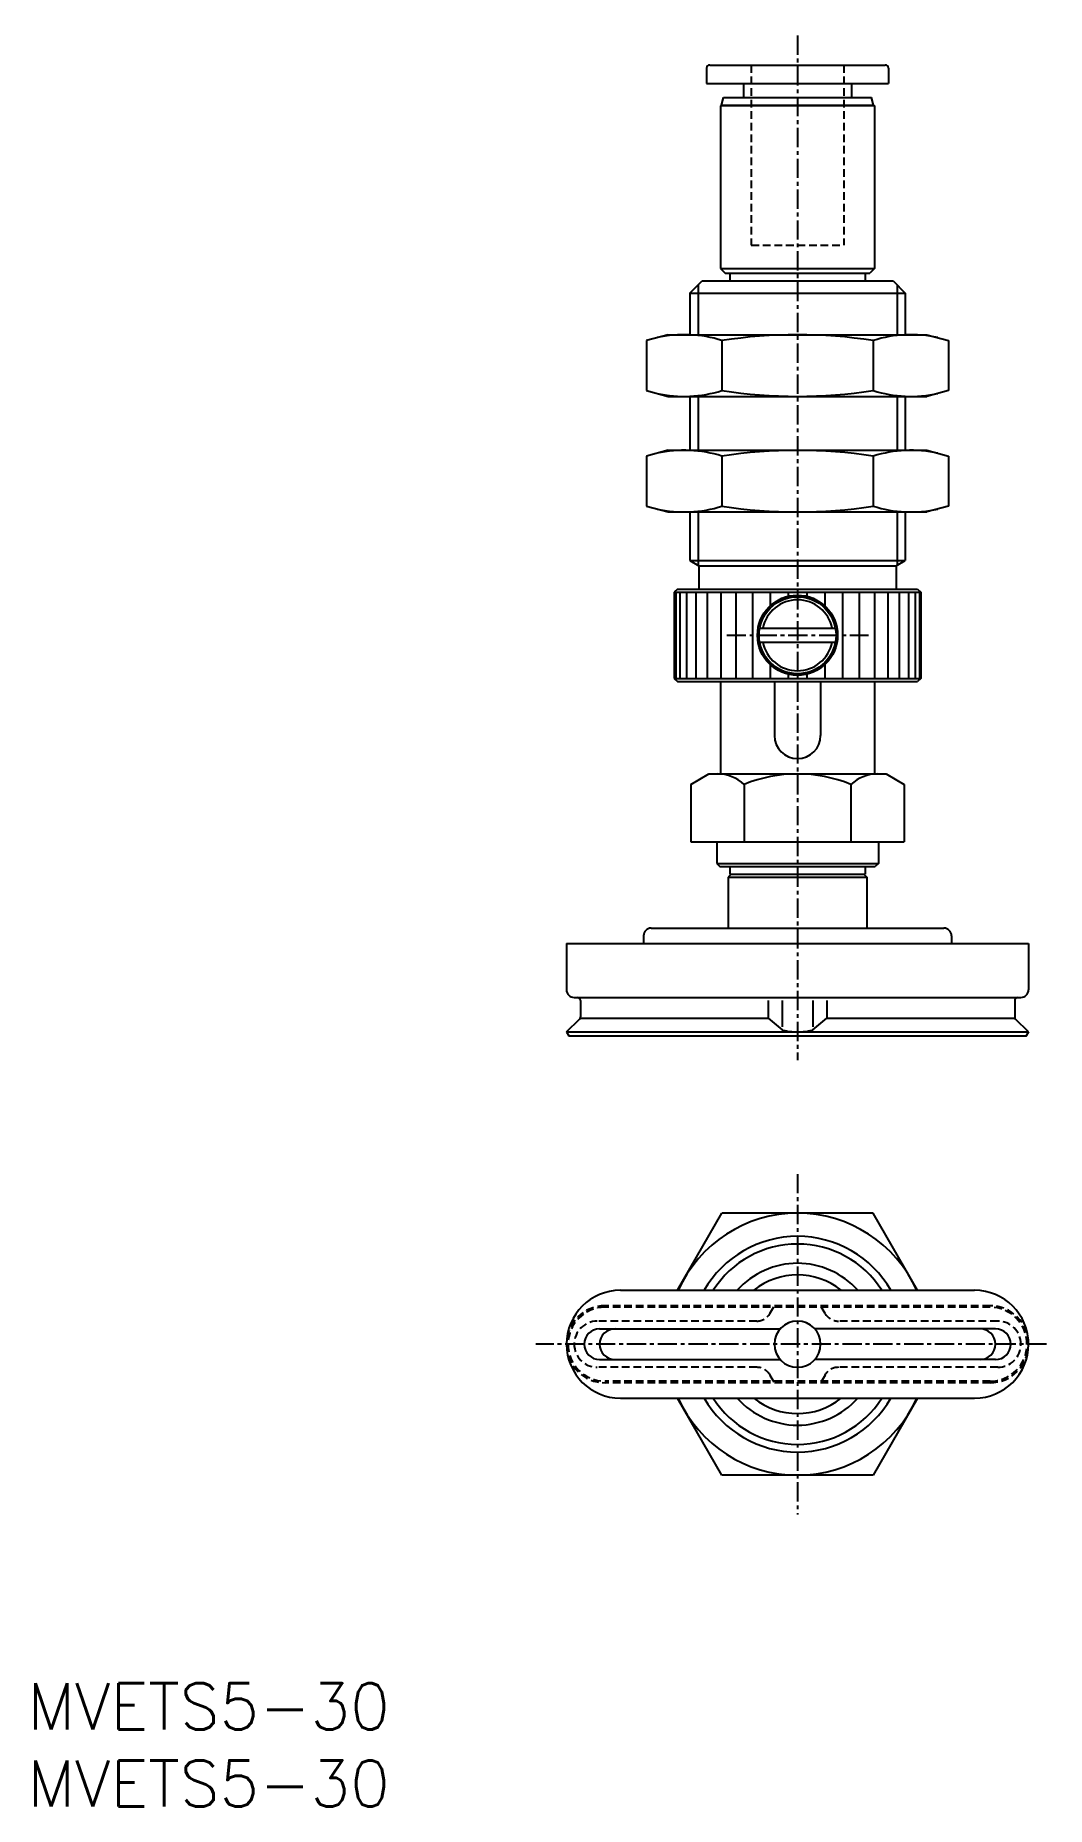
# Model space of a CAD drawing. Extents: x 1 to 66, y 0 to 115.
import ezdxf

# ---------------------------------------------------------------- set-up
doc = ezdxf.new("R2010")
doc.units = 0
doc.linetypes.add('CENTER', pattern=[2, 1.25, -0.25, 0.25, -0.25])
doc.linetypes.add('DASHED', pattern=[0.75, 0.5, -0.25])
doc.layers.get('0').update_dxf_attribs({"linetype": 'CONTINUOUS'})
doc.layers.add('CENTER', color=1, linetype='CENTER')
doc.styles.get("Standard").update_dxf_attribs({"font": 'txt.shx'})

# ---------------------------------------------------------------- blocks, each defined once
blk = doc.blocks.new('*U30')
at = {"color": 7, "linetype": 'CONTINUOUS'}
blk.add_text('MVETS5-30', height=3, dxfattribs=at).set_placement((0, 0))
blk = doc.blocks.new('*U31')
at = {"color": 7, "linetype": 'CONTINUOUS'}
blk.add_text('MVETS5-30', height=3, dxfattribs=at).set_placement((0, 5))

msp = doc.modelspace()

# ---------------------------------------------------------------- linework, layer by layer
at = {"color": 7, "linetype": 'CONTINUOUS'}
for p, q in [((44.1, 112.8), (44.1, 111.8)), ((44.3, 113), (55.7, 113)), ((55.9, 112.8), (55.9, 111.8)), ((44.1, 111.8), (55.9, 111.8)), ((46.5, 111.8), (46.5, 110.9)), ((53.5, 111.8), (53.5, 110.9)), ((45.07, 110.4), (45, 110.36)), ((45, 110.36), (45, 99.8)), ((55, 110.36), (45, 110.36)), ((45.07, 110.4), (45.2, 110.9)), ((45.07, 110.4), (54.93, 110.4)), ((45.2, 110.9), (54.8, 110.9)), ((54.93, 110.4), (54.8, 110.9)), ((54.93, 110.4), (55, 110.36)), ((55, 110.36), (55, 99.8)), ((43, 98.2), (43.8, 99)), ((43.8, 99), (56.2, 99)), ((45, 99.8), (45.3, 99.5)), ((45, 99.8), (55, 99.8)), ((45.3, 99.5), (54.7, 99.5)), ((45.6, 99.5), (45.6, 99)), ((54.4, 99.5), (54.4, 99)), ((55, 99.8), (54.7, 99.5)), ((56.2, 99), (57, 98.2)), ((43, 98.2), (57, 98.2)), ((43, 98.2), (43, 95.5)), ((43.54, 98.74), (43.54, 95.5)), ((56.46, 98.74), (56.46, 95.5)), ((57, 98.2), (57, 95.5)), ((41.6, 95.5), (40.19, 95.12)), ((41.6, 95.5), (58.4, 95.5)), ((58.4, 95.5), (59.81, 95.12)), ((40.19, 95.12), (40.19, 91.88)), ((45.09, 95.12), (45.09, 91.88)), ((54.91, 95.12), (54.91, 91.88)), ((59.81, 95.12), (59.81, 91.88)), ((40.19, 91.88), (41.6, 91.5)), ((41.6, 91.5), (58.4, 91.5)), ((43, 91.5), (43, 88)), ((43.54, 91.5), (43.54, 88)), ((56.46, 91.5), (56.46, 88)), ((57, 91.5), (57, 88)), ((59.81, 91.88), (58.4, 91.5)), ((41.6, 88), (40.19, 87.62)), ((40.19, 87.62), (40.19, 84.38)), ((41.6, 88), (58.4, 88)), ((45.09, 87.62), (45.09, 84.38)), ((54.91, 87.62), (54.91, 84.38)), ((58.4, 88), (59.81, 87.62)), ((59.81, 87.62), (59.81, 84.38)), ((40.19, 84.38), (41.6, 84)), ((41.6, 84), (58.4, 84)), ((43, 84), (43, 80.85)), ((43.54, 84), (43.54, 80.53)), ((56.46, 84), (56.46, 80.53)), ((57, 84), (57, 80.85)), ((59.81, 84.38), (58.4, 84)), ((43, 80.85), (57, 80.85)), ((43, 80.85), (43.6, 80.5)), ((43.6, 80.5), (43.6, 79)), ((43.6, 80.5), (56.4, 80.5)), ((56.4, 80.5), (57, 80.85)), ((56.4, 80.5), (56.4, 79)), ((42.2, 79), (42, 78.8)), ((42, 78.8), (58, 78.8)), ((42, 78.8), (42, 73.2)), ((42.09, 78.8), (42.09, 73.2)), ((42.2, 79), (57.8, 79)), ((42.36, 78.8), (42.36, 73.2)), ((42.79, 78.8), (42.79, 73.2)), ((43.39, 78.8), (43.39, 73.2)), ((44.14, 78.8), (44.14, 73.2)), ((45.01, 78.8), (45.01, 73.2)), ((46, 78.8), (46, 73.2)), ((47.08, 78.8), (47.08, 73.2)), ((48.22, 78.8), (48.22, 77.89)), ((49.4, 78.8), (49.4, 78.53)), ((50.6, 78.8), (50.6, 78.53)), ((51.78, 78.8), (51.78, 77.89)), ((52.92, 78.8), (52.92, 73.2)), ((54, 78.8), (54, 73.2)), ((54.99, 78.8), (54.99, 73.2)), ((55.86, 78.8), (55.86, 73.2)), ((56.61, 78.8), (56.61, 73.2)), ((57.21, 78.8), (57.21, 73.2)), ((57.64, 78.8), (57.64, 73.2)), ((57.8, 79), (58, 78.8)), ((57.91, 78.8), (57.91, 73.2)), ((58, 78.8), (58, 73.2)), ((47.54, 76.45), (52.46, 76.45)), ((47.54, 75.55), (52.46, 75.55)), ((48.22, 74.11), (48.22, 73.2)), ((51.78, 74.11), (51.78, 73.2)), ((42, 73.2), (58, 73.2)), ((42, 73.2), (42.2, 73)), ((42.2, 73), (57.8, 73)), ((45, 73), (45, 67)), ((48.5, 73), (48.5, 69.5)), ((49.4, 73.47), (49.4, 73.2)), ((50.6, 73.47), (50.6, 73.2)), ((51.5, 73), (51.5, 69.5)), ((55, 73), (55, 67)), ((58, 73.2), (57.8, 73)), ((43.07, 66.32), (44.25, 67)), ((44.25, 67), (55.75, 67)), ((55.75, 67), (56.93, 66.32)), ((43.07, 66.32), (43.07, 62.6)), ((46.54, 66.32), (46.54, 62.6)), ((53.46, 66.32), (53.46, 62.6)), ((56.93, 66.32), (56.93, 62.6)), ((43.07, 62.6), (56.93, 62.6)), ((44.75, 62.6), (44.75, 61.2)), ((55.25, 62.6), (55.25, 61.2)), ((44.75, 61.2), (55.25, 61.2)), ((44.75, 61.2), (44.95, 61)), ((44.95, 61), (55.05, 61)), ((45.6, 61), (45.6, 60.5)), ((54.4, 61), (54.4, 60.5)), ((55.25, 61.2), (55.05, 61)), ((45.7, 60.5), (45.5, 60.3)), ((45.5, 60.3), (54.5, 60.3)), ((45.5, 60.3), (45.5, 57)), ((45.6, 60.5), (54.4, 60.5)), ((54.3, 60.5), (54.5, 60.3)), ((54.5, 60.3), (54.5, 57)), ((40, 56.5), (40, 56)), ((40.5, 57), (59.5, 57)), ((60, 56.5), (60, 56)), ((35, 56), (65, 56)), ((35, 56), (35, 53)), ((65, 56), (65, 53)), ((35.5, 52.5), (64.5, 52.5)), ((35.9, 52.3), (35.9, 51.24)), ((48.1, 52.3), (48.1, 51.16)), ((49, 52.3), (49, 50.6)), ((51, 52.3), (51, 50.6)), ((51.9, 52.3), (51.9, 51.16)), ((64.1, 52.3), (64.1, 51.24)), ((35, 50.26), (35.84, 51.1)), ((35.9, 51.16), (48.1, 51.16)), ((48.1, 51.16), (49, 50.39)), ((51, 50.39), (51.9, 51.16)), ((51.9, 51.16), (64.1, 51.16)), ((65, 50.26), (64.16, 51.1)), ((35, 50.26), (65, 50.26)), ((35, 50.26), (35.15, 50)), ((35.15, 50), (64.85, 50)), ((65, 50.26), (64.85, 50)), ((42.21, 33.5), (45.09, 38.5)), ((54.91, 38.5), (45.09, 38.5)), ((57.79, 33.5), (54.91, 38.5)), ((38.5, 33.5), (61.5, 33.5)), ((38.5, 26.5), (61.5, 26.5)), ((45.09, 21.5), (42.21, 26.5)), ((57.79, 26.5), (54.91, 21.5)), ((54.91, 21.5), (45.09, 21.5))]:
    msp.add_line(p, q, dxfattribs=at)
at = {"color": 3, "linetype": 'DASHED'}
for p, q in [((47, 113), (47, 101.3)), ((53, 113), (53, 101.3)), ((47, 101.3), (53, 101.3)), ((62.5, 32.5), (37.5, 32.5)), ((62.5, 32.4), (37.5, 32.4)), ((48.21, 32), (48.5, 32.5)), ((51.79, 32), (51.5, 32.5)), ((47.35, 31.5), (37, 31.5)), ((63, 31.5), (52.65, 31.5)), ((47.35, 28.5), (37, 28.5)), ((62.5, 27.6), (37.5, 27.6)), ((48.21, 28), (48.5, 27.5)), ((51.79, 28), (51.5, 27.5)), ((63, 28.5), (52.65, 28.5)), ((62.5, 27.5), (37.5, 27.5))]:
    msp.add_line(p, q, dxfattribs=at)
at = {"color": 3, "linetype": 'CONTINUOUS'}
for p, q in [((37.15, 31), (48.88, 31)), ((62.85, 31), (51.12, 31)), ((37.15, 29), (48.88, 29)), ((62.85, 29), (51.12, 29))]:
    msp.add_line(p, q, dxfattribs=at)
at = {"color": 7, "linetype": 'CONTINUOUS'}
msp.add_lwpolyline([(49, 50.39, 0.017322), (49.11, 50.36, 0.017322), (49.23, 50.34, 0.017322), (49.35, 50.31, 0.017322), (49.48, 50.29, 0.017322), (49.61, 50.28, 0.017322), (49.74, 50.27, 0.017322), (49.87, 50.26, 0.017322), (50, 50.26, 0.017322), (50.13, 50.26, 0.017322), (50.26, 50.27, 0.017322), (50.39, 50.28, 0.017322), (50.52, 50.29, 0.017322), (50.65, 50.31, 0.017322), (50.77, 50.34, 0.017322), (50.89, 50.36, 0.017322), (51, 50.39, -1)], format="xyb", dxfattribs=at)
for radius in [2.6, 2.5]:
    msp.add_circle((50, 76), radius, dxfattribs=at)
for centre, radius, start, end in [((44.3, 112.8), 0.2, 90, 180), ((55.7, 112.8), 0.2, 0, 90), ((42.64, 87.37), 8.13, 72.433, 102.4323), ((50, 63.55), 31.95, 81.1646, 98.8354), ((57.36, 87.37), 8.13, 77.5671, 107.567), ((42.64, 99.63), 8.13, 257.5671, 287.567), ((50, 123.45), 31.95, 261.1646, 278.8354), ((57.36, 99.63), 8.13, 252.433, 282.4322), ((42.64, 79.87), 8.13, 72.433, 102.4323), ((50, 56.05), 31.95, 81.1646, 98.8354), ((57.36, 79.87), 8.13, 77.5671, 107.567), ((42.64, 92.13), 8.13, 257.5671, 287.567), ((50, 115.95), 31.95, 261.1646, 278.8354), ((57.36, 92.13), 8.13, 252.433, 282.4322), ((50, 76), 2.3, 11.2828, 168.7172), ((50, 76), 2.3, 191.2828, 348.7172), ((50, 69.5), 1.5, 180, 0), ((44.8, 64.45), 2.55, 47.1167, 90), ((50, 57.84), 9.16, 67.7807, 112.2193), ((55.2, 64.45), 2.55, 90, 132.8833), ((40.5, 56.5), 0.5, 90, 180), ((59.5, 56.5), 0.5, 0, 90), ((35.5, 53), 0.5, 180, 270), ((64.5, 53), 0.5, 270, 0), ((35.7, 52.3), 0.2, 0, 90), ((64.3, 52.3), 0.2, 90, 180), ((35.7, 51.24), 0.2, 315, 0), ((64.3, 51.24), 0.2, 180, 225), ((50, 30), 8.5, 24.3157, 155.6843), ((50, 30), 7, 30, 150), ((50, 30), 6.5, 32.579, 147.421), ((50, 30), 5.25, 41.8103, 138.1897), ((50, 30), 4.5, 51.0576, 128.9424), ((38.5, 30), 3.5, 90, 180), ((61.5, 30), 3.5, 0, 90), ((50, 30), 1.5, 0, 180), ((38.5, 30), 3.5, 180, 270), ((50, 30), 1.5, 180, 0), ((61.5, 30), 3.5, 270, 0), ((50, 30), 8.5, 204.3157, 335.6843), ((50, 30), 7, 210, 330), ((50, 30), 6.5, 212.579, 327.421), ((50, 30), 5.25, 221.8103, 318.1897), ((50, 30), 4.5, 231.0576, 308.9424)]:
    msp.add_arc(centre, radius, start, end, dxfattribs=at)
at = {"color": 3, "linetype": 'DASHED'}
for centre, radius, start, end in [((37.5, 30), 2.5, 90, 180), ((37.5, 30), 2.4, 90, 180), ((62.5, 30), 2.5, 0, 90), ((62.5, 30), 2.4, 0, 90), ((37, 30), 1.5, 90, 180), ((47.35, 32.5), 1, 270, 330), ((52.65, 32.5), 1, 210, 270), ((63, 30), 1.5, 0, 90), ((37.5, 30), 2.5, 180, 270), ((37.5, 30), 2.4, 180, 270), ((37, 30), 1.5, 180, 270), ((62.5, 30), 2.5, 270, 0), ((62.5, 30), 2.4, 270, 0), ((63, 30), 1.5, 270, 0), ((47.35, 27.5), 1, 30, 90), ((52.65, 27.5), 1, 90, 150)]:
    msp.add_arc(centre, radius, start, end, dxfattribs=at)
at = {"color": 3, "linetype": 'CONTINUOUS'}
for centre, start, end in [((37.15, 30), 90, 180), ((37.15, 30), 180, 270), ((38.15, 30), 90, 180), ((38.15, 30), 180, 270), ((61.85, 30), 0, 90), ((61.85, 30), 270, 0), ((62.85, 30), 0, 90), ((62.85, 30), 270, 0)]:
    msp.add_arc(centre, 1, start, end, dxfattribs=at)
at = {"color": 7, "linetype": 'CONTINUOUS'}
msp.add_point((64.85, 50), dxfattribs=at)
at = {"layer": 'CENTER', "color": 1, "linetype": 'CENTER'}
for p, q in [((50, 114.92), (50, 48.43)), ((45.4, 76), (54.6, 76)), ((50, 41.04), (50, 18.96)), ((66.17, 30), (33, 30))]:
    msp.add_line(p, q, dxfattribs=at)

# ---------------------------------------------------------------- block references
at = {"color": 7, "linetype": 'CONTINUOUS'}
for name in ['*U31', '*U30']:
    msp.add_blockref(name, (0, 0), dxfattribs=at)

doc.saveas('drawing.dxf')
